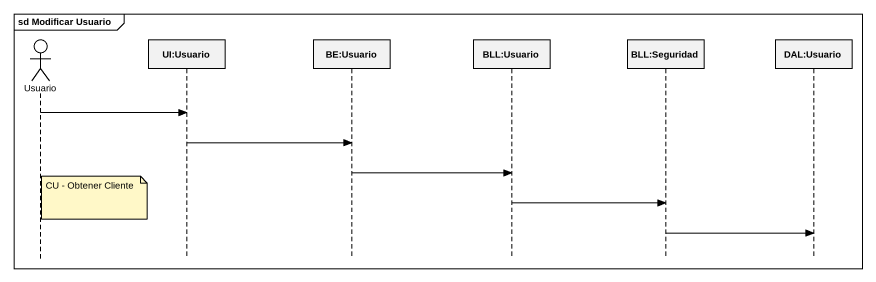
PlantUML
@startuml
mainframe sd Modificar Usuario
hide footbox
actor Usuario
participant "UI:Usuario" as UI_Usuario
participant "BE:Usuario" as BE_Usuario
participant "BLL:Usuario" as BLL_Usuario
participant "BLL:Seguridad" as BLL_Seguridad
participant "DAL:Usuario" as DAL_Usuario

Usuario -> UI_Usuario
UI_Usuario -> BE_Usuario
BE_Usuario -> BLL_Usuario
note right of Usuario : CU - Obtener Cliente
BLL_Usuario -> BLL_Seguridad
BLL_Seguridad -> DAL_Usuario
@enduml
